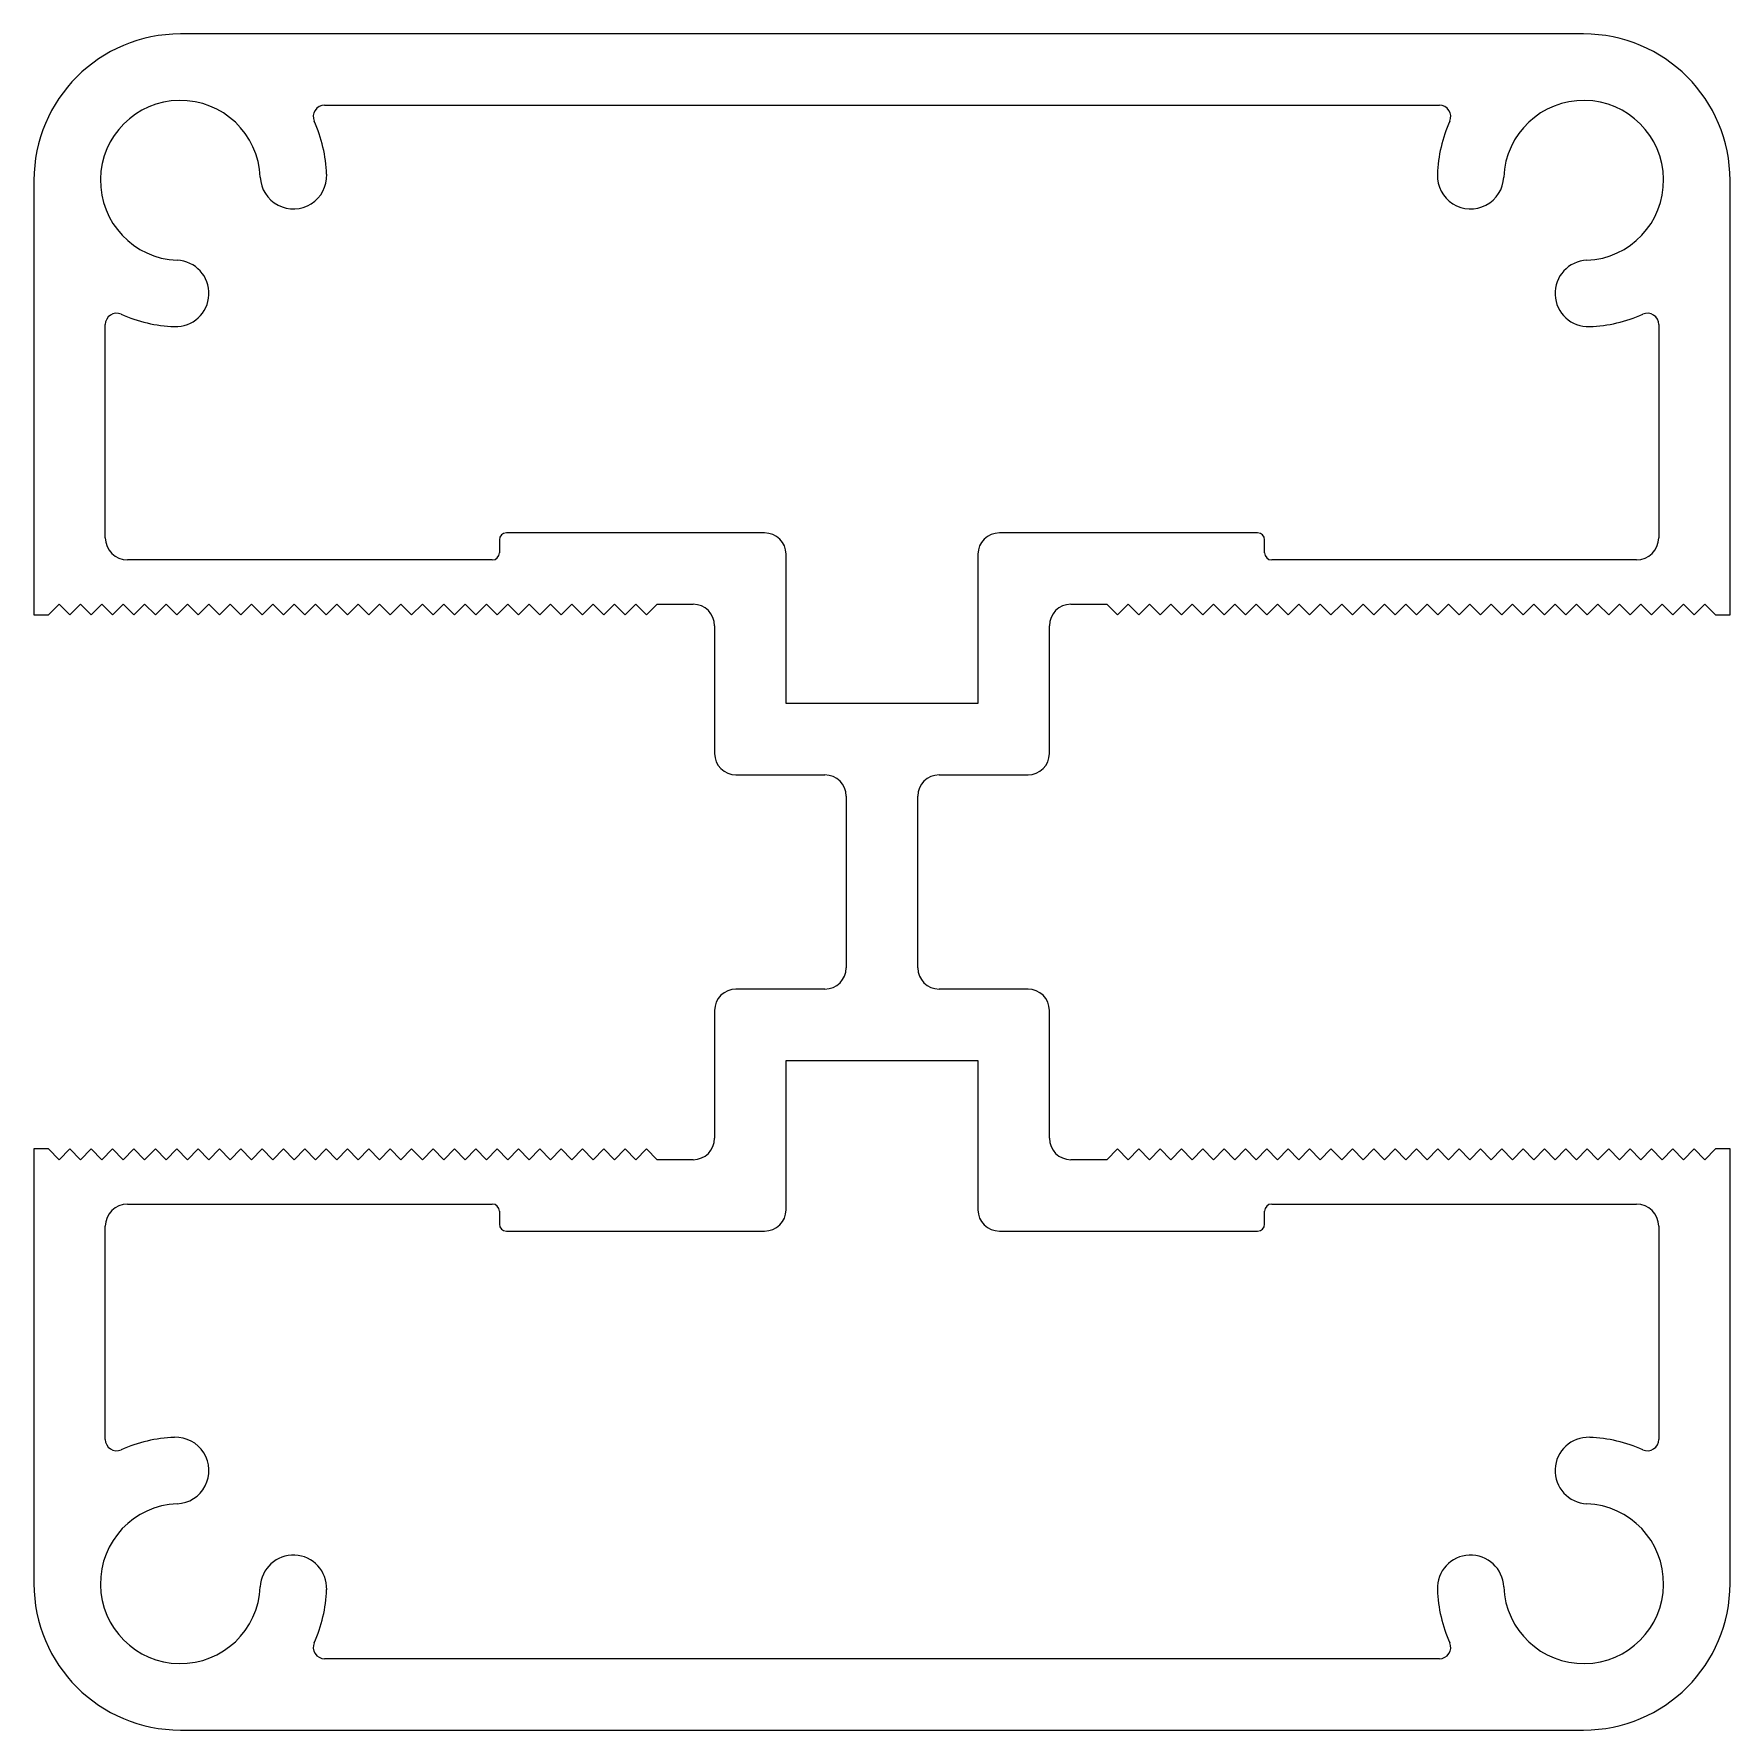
# Model space of a CAD drawing. Extents: x -29.9 to 30.4, y 8.3 to 68.7.
import ezdxf

# ---------------------------------------------------------------- set-up
doc = ezdxf.new("R2010")
doc.units = 0
doc.layers.get('0').update_dxf_attribs({"linetype": 'CONTINUOUS'})

msp = doc.modelspace()

# ---------------------------------------------------------------- linework, layer by layer
at = {"color": 254}
for p, q in [((25.227, 68.697), (-24.703, 68.697)), ((-19.573, 66.157), (20.097, 66.157)), ((-29.913, 63.487), (-29.913, 48.022)), ((30.437, 48.022), (30.437, 63.487)), ((-27.373, 50.772), (-27.373, 58.357)), ((27.897, 58.357), (27.897, 50.772)), ((-3.913, 50.942), (-13.103, 50.942)), ((13.627, 50.942), (4.437, 50.942)), ((-13.353, 50.692), (-13.353, 50.232)), ((-3.153, 44.872), (-3.153, 50.182)), ((3.677, 50.182), (3.677, 44.872)), ((13.877, 50.232), (13.877, 50.692)), ((-13.603, 49.982), (-26.583, 49.982)), ((27.107, 49.982), (14.127, 49.982)), ((-29.393, 48.022), (-29.013, 48.402)), ((-29.013, 48.402), (-28.633, 48.022)), ((-28.633, 48.022), (-28.253, 48.402)), ((-28.253, 48.402), (-27.873, 48.022)), ((-27.873, 48.022), (-27.493, 48.402)), ((-27.493, 48.402), (-27.113, 48.022)), ((-27.113, 48.022), (-26.733, 48.402)), ((-26.733, 48.402), (-26.353, 48.022)), ((-26.353, 48.022), (-25.973, 48.402)), ((-25.973, 48.402), (-25.593, 48.022)), ((-25.593, 48.022), (-25.213, 48.402)), ((-25.213, 48.402), (-24.833, 48.022)), ((-24.833, 48.022), (-24.453, 48.402)), ((-24.453, 48.402), (-24.073, 48.022)), ((-24.073, 48.022), (-23.693, 48.402)), ((-23.693, 48.402), (-23.313, 48.022)), ((-23.313, 48.022), (-22.933, 48.402)), ((-22.933, 48.402), (-22.553, 48.022)), ((-22.553, 48.022), (-22.173, 48.402)), ((-22.173, 48.402), (-21.793, 48.022)), ((-21.793, 48.022), (-21.413, 48.402)), ((-21.413, 48.402), (-21.033, 48.022)), ((-21.033, 48.022), (-20.653, 48.402)), ((-20.653, 48.402), (-20.273, 48.022)), ((-20.273, 48.022), (-19.893, 48.402)), ((-19.893, 48.402), (-19.513, 48.022)), ((-19.513, 48.022), (-19.133, 48.402)), ((-19.133, 48.402), (-18.753, 48.022)), ((-18.753, 48.022), (-18.373, 48.402)), ((-18.373, 48.402), (-17.993, 48.022)), ((-17.993, 48.022), (-17.613, 48.402)), ((-17.613, 48.402), (-17.233, 48.022)), ((-17.233, 48.022), (-16.853, 48.402)), ((-16.853, 48.402), (-16.473, 48.022)), ((-16.473, 48.022), (-16.093, 48.402)), ((-16.093, 48.402), (-15.713, 48.022)), ((-15.713, 48.022), (-15.333, 48.402)), ((-15.333, 48.402), (-14.953, 48.022)), ((-14.953, 48.022), (-14.573, 48.402)), ((-14.573, 48.402), (-14.193, 48.022)), ((-14.193, 48.022), (-13.813, 48.402)), ((-13.813, 48.402), (-13.433, 48.022)), ((-13.433, 48.022), (-13.053, 48.402)), ((-13.053, 48.402), (-12.673, 48.022)), ((-12.673, 48.022), (-12.293, 48.402)), ((-12.293, 48.402), (-11.913, 48.022)), ((-11.913, 48.022), (-11.533, 48.402)), ((-11.533, 48.402), (-11.153, 48.022)), ((-11.153, 48.022), (-10.773, 48.402)), ((-10.773, 48.402), (-10.393, 48.022)), ((-10.393, 48.022), (-10.013, 48.402)), ((-10.013, 48.402), (-9.633, 48.022)), ((-9.633, 48.022), (-9.253, 48.402)), ((-9.253, 48.402), (-8.873, 48.022)), ((-8.873, 48.022), (-8.493, 48.402)), ((-8.493, 48.402), (-8.113, 48.022)), ((-8.113, 48.022), (-7.733, 48.402)), ((-7.733, 48.402), (-6.453, 48.402)), ((6.977, 48.402), (8.257, 48.402)), ((8.257, 48.402), (8.637, 48.022)), ((8.637, 48.022), (9.017, 48.402)), ((9.017, 48.402), (9.397, 48.022)), ((9.397, 48.022), (9.777, 48.402)), ((9.777, 48.402), (10.157, 48.022)), ((10.157, 48.022), (10.537, 48.402)), ((10.537, 48.402), (10.917, 48.022)), ((10.917, 48.022), (11.297, 48.402)), ((11.297, 48.402), (11.677, 48.022)), ((11.677, 48.022), (12.057, 48.402)), ((12.057, 48.402), (12.437, 48.022)), ((12.437, 48.022), (12.817, 48.402)), ((12.817, 48.402), (13.197, 48.022)), ((13.197, 48.022), (13.577, 48.402)), ((13.577, 48.402), (13.957, 48.022)), ((13.957, 48.022), (14.337, 48.402)), ((14.337, 48.402), (14.717, 48.022)), ((14.717, 48.022), (15.097, 48.402)), ((15.097, 48.402), (15.477, 48.022)), ((15.477, 48.022), (15.857, 48.402)), ((15.857, 48.402), (16.237, 48.022)), ((16.237, 48.022), (16.617, 48.402)), ((16.617, 48.402), (16.997, 48.022)), ((16.997, 48.022), (17.377, 48.402)), ((17.377, 48.402), (17.757, 48.022)), ((17.757, 48.022), (18.137, 48.402)), ((18.137, 48.402), (18.517, 48.022)), ((18.517, 48.022), (18.897, 48.402)), ((18.897, 48.402), (19.277, 48.022)), ((19.277, 48.022), (19.657, 48.402)), ((19.657, 48.402), (20.037, 48.022)), ((20.037, 48.022), (20.417, 48.402)), ((20.417, 48.402), (20.797, 48.022)), ((20.797, 48.022), (21.177, 48.402)), ((21.177, 48.402), (21.557, 48.022)), ((21.557, 48.022), (21.937, 48.402)), ((21.937, 48.402), (22.317, 48.022)), ((22.317, 48.022), (22.697, 48.402)), ((22.697, 48.402), (23.077, 48.022)), ((23.077, 48.022), (23.457, 48.402)), ((23.457, 48.402), (23.837, 48.022)), ((23.837, 48.022), (24.217, 48.402)), ((24.217, 48.402), (24.597, 48.022)), ((24.597, 48.022), (24.977, 48.402)), ((24.977, 48.402), (25.357, 48.022)), ((25.357, 48.022), (25.737, 48.402)), ((25.737, 48.402), (26.117, 48.022)), ((26.117, 48.022), (26.497, 48.402)), ((26.497, 48.402), (26.877, 48.022)), ((26.877, 48.022), (27.257, 48.402)), ((27.257, 48.402), (27.637, 48.022)), ((27.637, 48.022), (28.017, 48.402)), ((28.017, 48.402), (28.397, 48.022)), ((28.397, 48.022), (28.777, 48.402)), ((28.777, 48.402), (29.157, 48.022)), ((29.157, 48.022), (29.537, 48.402)), ((29.537, 48.402), (29.917, 48.022)), ((-29.913, 48.022), (-29.393, 48.022)), ((29.917, 48.022), (30.437, 48.022)), ((-5.693, 47.642), (-5.693, 43.092)), ((6.217, 43.092), (6.217, 47.642)), ((3.677, 44.872), (-3.153, 44.872)), ((-4.933, 42.332), (-1.768, 42.332)), ((2.292, 42.332), (5.457, 42.332)), ((-1.008, 41.572), (-1.008, 35.472)), ((1.532, 35.472), (1.532, 41.572)), ((-1.768, 34.712), (-4.933, 34.712)), ((5.457, 34.712), (2.292, 34.712)), ((-5.693, 33.952), (-5.693, 29.402)), ((6.217, 29.402), (6.217, 33.952)), ((-3.153, 32.172), (3.677, 32.172)), ((-3.153, 26.862), (-3.153, 32.172)), ((3.677, 32.172), (3.677, 26.862)), ((-29.393, 29.022), (-29.913, 29.022)), ((-29.913, 29.022), (-29.913, 13.557)), ((-29.013, 28.642), (-29.393, 29.022)), ((-28.633, 29.022), (-29.013, 28.642)), ((-28.253, 28.642), (-28.633, 29.022)), ((-27.873, 29.022), (-28.253, 28.642)), ((-27.493, 28.642), (-27.873, 29.022)), ((-27.113, 29.022), (-27.493, 28.642)), ((-26.733, 28.642), (-27.113, 29.022)), ((-26.353, 29.022), (-26.733, 28.642)), ((-25.973, 28.642), (-26.353, 29.022)), ((-25.593, 29.022), (-25.973, 28.642)), ((-25.213, 28.642), (-25.593, 29.022)), ((-24.833, 29.022), (-25.213, 28.642)), ((-24.453, 28.642), (-24.833, 29.022)), ((-24.073, 29.022), (-24.453, 28.642)), ((-23.693, 28.642), (-24.073, 29.022)), ((-23.313, 29.022), (-23.693, 28.642)), ((-22.933, 28.642), (-23.313, 29.022)), ((-22.553, 29.022), (-22.933, 28.642)), ((-22.173, 28.642), (-22.553, 29.022)), ((-21.793, 29.022), (-22.173, 28.642)), ((-21.413, 28.642), (-21.793, 29.022)), ((-21.033, 29.022), (-21.413, 28.642)), ((-20.653, 28.642), (-21.033, 29.022)), ((-20.273, 29.022), (-20.653, 28.642)), ((-19.893, 28.642), (-20.273, 29.022)), ((-19.513, 29.022), (-19.893, 28.642)), ((-19.133, 28.642), (-19.513, 29.022)), ((-18.753, 29.022), (-19.133, 28.642)), ((-18.373, 28.642), (-18.753, 29.022)), ((-17.993, 29.022), (-18.373, 28.642)), ((-17.613, 28.642), (-17.993, 29.022)), ((-17.233, 29.022), (-17.613, 28.642)), ((-16.853, 28.642), (-17.233, 29.022)), ((-16.473, 29.022), (-16.853, 28.642)), ((-16.093, 28.642), (-16.473, 29.022)), ((-15.713, 29.022), (-16.093, 28.642)), ((-15.333, 28.642), (-15.713, 29.022)), ((-14.953, 29.022), (-15.333, 28.642)), ((-14.573, 28.642), (-14.953, 29.022)), ((-14.193, 29.022), (-14.573, 28.642)), ((-13.813, 28.642), (-14.193, 29.022)), ((-13.433, 29.022), (-13.813, 28.642)), ((-13.053, 28.642), (-13.433, 29.022)), ((-12.673, 29.022), (-13.053, 28.642)), ((-12.293, 28.642), (-12.673, 29.022)), ((-11.913, 29.022), (-12.293, 28.642)), ((-11.533, 28.642), (-11.913, 29.022)), ((-11.153, 29.022), (-11.533, 28.642)), ((-10.773, 28.642), (-11.153, 29.022)), ((-10.393, 29.022), (-10.773, 28.642)), ((-10.013, 28.642), (-10.393, 29.022)), ((-9.633, 29.022), (-10.013, 28.642)), ((-9.253, 28.642), (-9.633, 29.022)), ((-8.873, 29.022), (-9.253, 28.642)), ((-8.493, 28.642), (-8.873, 29.022)), ((-8.113, 29.022), (-8.493, 28.642)), ((-7.733, 28.642), (-8.113, 29.022)), ((8.637, 29.022), (8.257, 28.642)), ((9.017, 28.642), (8.637, 29.022)), ((9.397, 29.022), (9.017, 28.642)), ((9.777, 28.642), (9.397, 29.022)), ((10.157, 29.022), (9.777, 28.642)), ((10.537, 28.642), (10.157, 29.022)), ((10.917, 29.022), (10.537, 28.642)), ((11.297, 28.642), (10.917, 29.022)), ((11.677, 29.022), (11.297, 28.642)), ((12.057, 28.642), (11.677, 29.022)), ((12.437, 29.022), (12.057, 28.642)), ((12.817, 28.642), (12.437, 29.022)), ((13.197, 29.022), (12.817, 28.642)), ((13.577, 28.642), (13.197, 29.022)), ((13.957, 29.022), (13.577, 28.642)), ((14.337, 28.642), (13.957, 29.022)), ((14.717, 29.022), (14.337, 28.642)), ((15.097, 28.642), (14.717, 29.022)), ((15.477, 29.022), (15.097, 28.642)), ((15.857, 28.642), (15.477, 29.022)), ((16.237, 29.022), (15.857, 28.642)), ((16.617, 28.642), (16.237, 29.022)), ((16.997, 29.022), (16.617, 28.642)), ((17.377, 28.642), (16.997, 29.022)), ((17.757, 29.022), (17.377, 28.642)), ((18.137, 28.642), (17.757, 29.022)), ((18.517, 29.022), (18.137, 28.642)), ((18.897, 28.642), (18.517, 29.022)), ((19.277, 29.022), (18.897, 28.642)), ((19.657, 28.642), (19.277, 29.022)), ((20.037, 29.022), (19.657, 28.642)), ((20.417, 28.642), (20.037, 29.022)), ((20.797, 29.022), (20.417, 28.642)), ((21.177, 28.642), (20.797, 29.022)), ((21.557, 29.022), (21.177, 28.642)), ((21.937, 28.642), (21.557, 29.022)), ((22.317, 29.022), (21.937, 28.642)), ((22.697, 28.642), (22.317, 29.022)), ((23.077, 29.022), (22.697, 28.642)), ((23.457, 28.642), (23.077, 29.022)), ((23.837, 29.022), (23.457, 28.642)), ((24.217, 28.642), (23.837, 29.022)), ((24.597, 29.022), (24.217, 28.642)), ((24.977, 28.642), (24.597, 29.022)), ((25.357, 29.022), (24.977, 28.642)), ((25.737, 28.642), (25.357, 29.022)), ((26.117, 29.022), (25.737, 28.642)), ((26.497, 28.642), (26.117, 29.022)), ((26.877, 29.022), (26.497, 28.642)), ((27.257, 28.642), (26.877, 29.022)), ((27.637, 29.022), (27.257, 28.642)), ((28.017, 28.642), (27.637, 29.022)), ((28.397, 29.022), (28.017, 28.642)), ((28.777, 28.642), (28.397, 29.022)), ((29.157, 29.022), (28.777, 28.642)), ((29.537, 28.642), (29.157, 29.022)), ((29.917, 29.022), (29.537, 28.642)), ((30.437, 29.022), (29.917, 29.022)), ((30.437, 13.557), (30.437, 29.022)), ((-6.453, 28.642), (-7.733, 28.642)), ((8.257, 28.642), (6.977, 28.642)), ((-26.583, 27.062), (-13.603, 27.062)), ((-13.353, 26.812), (-13.353, 26.352)), ((13.877, 26.352), (13.877, 26.812)), ((14.127, 27.062), (27.107, 27.062)), ((-27.373, 18.687), (-27.373, 26.272)), ((-13.103, 26.102), (-3.913, 26.102)), ((4.437, 26.102), (13.627, 26.102)), ((27.897, 26.272), (27.897, 18.687)), ((20.097, 10.887), (-19.573, 10.887)), ((-24.703, 8.347), (25.227, 8.347))]:
    msp.add_line(p, q, dxfattribs=at)
for centre, radius, start, end in [((-24.703, 63.487), 5.21, 90, 180), ((25.227, 63.487), 5.21, 0, 90), ((-24.703, 63.487), 2.845, 2.3321, 267.64477), ((-19.573, 65.757), 0.4, 90, 203.95355), ((20.097, 65.757), 0.4, 336.13146, 90.00007), ((25.227, 63.487), 2.845, 272.35523, 177.64478), ((-24.703, 63.487), 5.21, 2.35522, 23.86199), ((25.227, 63.487), 5.21, 156.13149, 177.6536), ((-20.679, 63.652), 1.183, 182.38302, 2.38304), ((21.203, 63.652), 1.183, 177.66421, 357.66421), ((-24.868, 59.463), 1.183, 267.66601, 87.66601), ((25.392, 59.463), 1.183, 92.35523, 272.31275), ((-26.973, 58.357), 0.4, 66.13126, 180.00006), ((-24.703, 63.487), 5.21, 246.13129, 267.65441), ((25.227, 63.487), 5.21, 272.34558, 293.8687), ((27.497, 58.357), 0.4, 0, 113.86871), ((-26.583, 50.772), 0.79, 180, 270), ((-13.103, 50.692), 0.25, 90, 180), ((-3.913, 50.182), 0.76, 0, 90), ((4.437, 50.182), 0.76, 90, 180), ((13.627, 50.692), 0.25, 0, 90), ((27.107, 50.772), 0.79, 270, 0), ((-13.603, 50.232), 0.25, 270, 0), ((14.127, 50.232), 0.25, 180, 270), ((-6.453, 47.642), 0.76, 360, 90), ((6.977, 47.642), 0.76, 90, 180), ((-4.933, 43.092), 0.76, 180, 270), ((5.457, 43.092), 0.76, 270, 0), ((-1.768, 41.572), 0.76, 0, 90), ((2.292, 41.572), 0.76, 90, 180), ((-1.768, 35.472), 0.76, 270, 360), ((2.292, 35.472), 0.76, 180, 270), ((-4.933, 33.952), 0.76, 90, 180), ((5.457, 33.952), 0.76, 360, 90), ((-6.453, 29.402), 0.76, 270, 0), ((6.977, 29.402), 0.76, 180, 270), ((-26.583, 26.272), 0.79, 90, 180), ((-13.603, 26.812), 0.25, 0, 90), ((-3.913, 26.862), 0.76, 270, 360), ((4.437, 26.862), 0.76, 180, 270), ((14.127, 26.812), 0.25, 90, 180), ((27.107, 26.272), 0.79, 0, 90), ((-13.103, 26.352), 0.25, 180, 270), ((13.627, 26.352), 0.25, 270, 0), ((-24.703, 13.557), 5.21, 92.35523, 113.86199), ((-24.868, 17.581), 1.183, 272.3823, 92.38232), ((25.392, 17.581), 1.183, 87.64477, 267.59061), ((25.227, 13.557), 5.21, 66.13803, 87.64479), ((-26.973, 18.687), 0.4, 180, 293.95633), ((27.497, 18.687), 0.4, 246.04367, 0), ((-24.703, 13.557), 2.845, 92.33272, 357.66728), ((25.227, 13.557), 2.845, 182.35523, 87.66727), ((-20.679, 13.391), 1.183, 357.64477, 177.59061), ((21.203, 13.391), 1.183, 2.35523, 182.31275), ((-24.703, 13.557), 5.21, 180, 270), ((-24.703, 13.557), 5.21, 336.13804, 357.64479), ((25.227, 13.557), 5.21, 182.34558, 203.8685), ((25.227, 13.557), 5.21, 270, 0), ((-19.573, 11.287), 0.4, 156.04645, 270), ((20.097, 11.287), 0.4, 270, 23.86851)]:
    msp.add_arc(centre, radius, start, end, dxfattribs=at)

doc.saveas('drawing.dxf')
